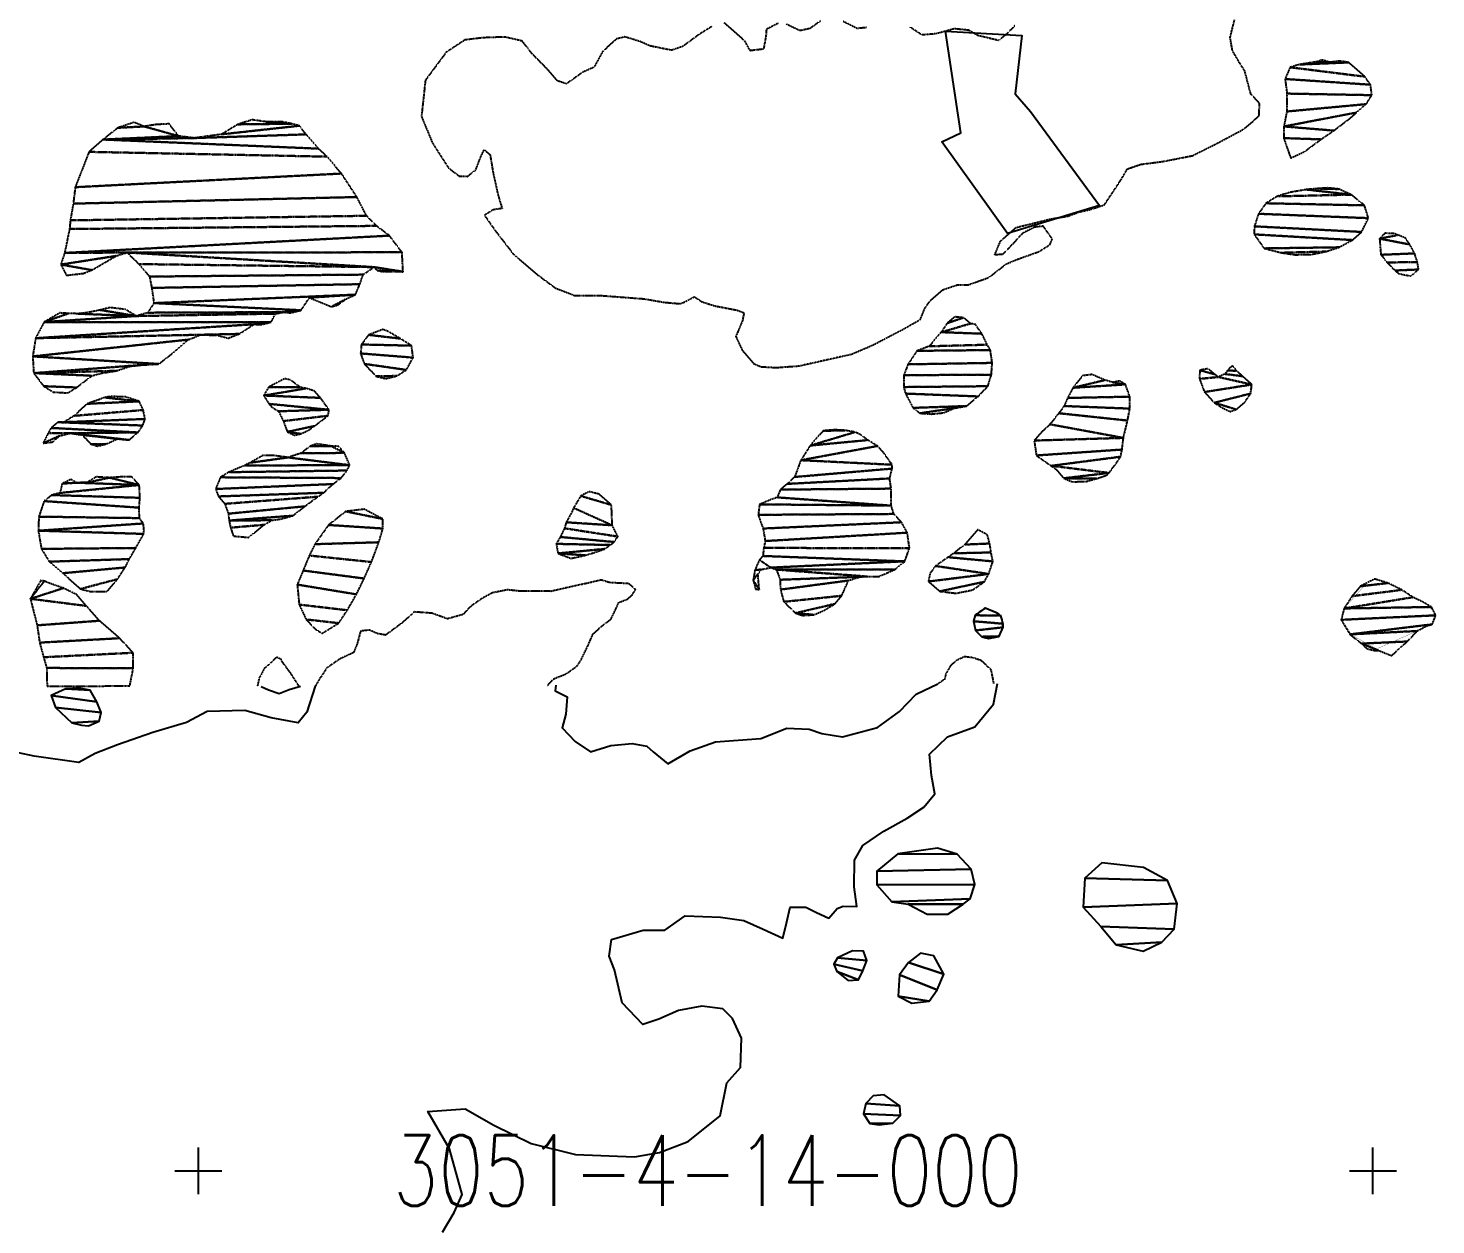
# Model space of a CAD drawing. Header units: metres. Extents: x 619047 to 657292, y 1301217 to 1319844.
# Drawn here: x 655056 to 656254, y 1313685 to 1314704 of the extents above; entities that cross this region are included whole.
import ezdxf
from ezdxf.enums import TextEntityAlignment as Align

# ---------------------------------------------------------------- set-up
doc = ezdxf.new("R2010")
doc.units = ezdxf.units.M
doc.linetypes.add('HIDDEN', pattern=[0.375, 0.25, -0.125])
for name, color, linetype in [('2', 1, 'Continuous'), ('3', 7, 'Continuous'), ('42', 7, 'Continuous'), ('44', 7, 'Continuous'), ('CVL_CUADCON_LIN', 8, 'Continuous')]:
    doc.layers.add(name, color=color, linetype=linetype)
doc.styles.add('ROMANS', font='ROMANS', dxfattribs={"height": 0.2})

# ---------------------------------------------------------------- blocks, each defined once
blk = doc.blocks.new('COORD')
at = {"layer": '42', "color": 2, "linetype": 'Continuous'}
for p, q in [((0, -2), (0, 2)), ((-2, 0), (2, 0))]:
    blk.add_line(p, q, dxfattribs=at)
blk = doc.blocks.new('COORD$')
at = {"layer": '42', "color": 2, "linetype": 'Continuous'}
blk.add_blockref('COORD', (0, 0), dxfattribs=at)

msp = doc.modelspace()

# ---------------------------------------------------------------- linework, layer by layer
at = {"layer": '2', "color": 1, "linetype": 'Continuous'}
for points in [[(655300.36173, 1314143.20033), (655293.12573, 1314120.99733), (655285.81073, 1314112.05633), (655262.91973, 1314116.23833), (655240.52573, 1314122.45633), (655208.51773, 1314121.75433), (655190.78973, 1314112.24033), (655162.12873, 1314103.93333), (655132.21273, 1314093.32933), (655112.94873, 1314085.84133), (655099.27473, 1314078.13233), (655061.13073, 1314083.74733), (655034.42073, 1314089.43033)], [(655254.37273, 1314143.02033), (655260.49173, 1314140.11633), (655269.65773, 1314136.86833), (655278.27373, 1314140.47833), (655287.91073, 1314143.15133)], [(655408.56073, 1313678.40833), (655418.62473, 1313694.98933), (655425.39173, 1313710.53633), (655414.48973, 1313749.35933), (655396.26373, 1313781.02133), (655428.00873, 1313783.24833), (655452.22673, 1313769.41433), (655484.07773, 1313753.85033), (655521.73573, 1313744.41933), (655572.05273, 1313742.43833), (655593.37173, 1313746.12633), (655617.70773, 1313755.42533), (655645.01573, 1313777.45033), (655650.69273, 1313805.44533), (655662.30273, 1313818.47933), (655663.16973, 1313843.64833), (655655.44773, 1313860.37733), (655647.26973, 1313868.46133), (655629.21673, 1313870.89333), (655609.42073, 1313867.21533), (655592.69773, 1313859.74233), (655579.00473, 1313855.08333), (655561.61873, 1313873.53233), (655555.10073, 1313901.70733), (655550.45673, 1313913.37133), (655552.40573, 1313927.61733), (655579.29073, 1313935.40633), (655597.83673, 1313935.51933), (655615.29573, 1313947.57133), (655645.28173, 1313946.48233), (655665.11473, 1313943.80633), (655681.41873, 1313936.28033), (655698.23173, 1313928.75833), (655701.45873, 1313941.48633), (655704.42773, 1313954.97633), (655717.89273, 1313955.05833), (655726.81173, 1313950.53733), (655737.51073, 1313945.77333), (655744.57573, 1313953.94933), (655749.64473, 1313956.01433), (655761.33573, 1313955.57633), (655758.94873, 1313972.33733), (655759.32273, 1313994.96233), (655766.36273, 1314007.46033), (655784.32773, 1314019.77033), (655804.07973, 1314030.82033), (655818.25073, 1314040.31133), (655827.58373, 1314051.55233), (655824.69773, 1314067.03933), (655823.06473, 1314085.33033), (655838.47473, 1314100.16633), (655861.79773, 1314108.69633), (655877.43673, 1314127.85533), (655880.88673, 1314145.48133)], [(655505.12673, 1314144.00533), (655504.65273, 1314139.31433), (655514.84673, 1314134.03833), (655513.66373, 1314119.54333), (655510.42973, 1314107.83033), (655521.67873, 1314096.20633), (655534.68773, 1314087.38933), (655551.93273, 1314092.83233), (655569.96173, 1314094.46733), (655582.42373, 1314092.25433), (655588.04273, 1314087.20533), (655600.55173, 1314077.11333), (655619.28773, 1314088.15833), (655641.09073, 1314095.91633), (655679.43873, 1314098.69133), (655701.74273, 1314107.46833), (655720.80373, 1314106.56833), (655731.49473, 1314103.07433), (655749.04373, 1314100.13133), (655778.97573, 1314108.19233), (655797.69473, 1314121.77833), (655811.83673, 1314136.35333), (655830.07373, 1314145.28233)]]:
    msp.add_lwpolyline(points, dxfattribs=at)
at = {"layer": '3', "color": 30, "linetype": 'HIDDEN'}
for points in [[(655638.28273, 1314705.23033), (655627.14573, 1314698.29733), (655613.23473, 1314688.04333), (655603.59973, 1314684.67833), (655585.27973, 1314688.37533), (655576.86973, 1314692.13533), (655563.88373, 1314696.12033), (655556.52673, 1314694.29433), (655544.90573, 1314683.54633), (655537.62173, 1314670.28333), (655528.24573, 1314666.15833), (655518.88573, 1314659.49033), (655514.07873, 1314656.15633), (655506.43973, 1314658.65033), (655497.99073, 1314668.50933), (655485.20173, 1314681.39133), (655476.48973, 1314692.52033), (655461.72873, 1314695.98533), (655443.18273, 1314695.36033), (655427.69273, 1314693.48433), (655411.75073, 1314682.96333), (655394.11573, 1314659.21433), (655390.75473, 1314628.43833), (655400.04773, 1314605.87533), (655413.65273, 1314584.61133), (655422.84673, 1314577.55233), (655429.96273, 1314577.34233), (655437.04273, 1314582.97933), (655440.79073, 1314592.91533), (655444.04773, 1314600.05233), (655449.15773, 1314595.76333), (655451.79973, 1314580.02233), (655455.72773, 1314562.00033), (655459.36173, 1314550.07733), (655451.49273, 1314548.75733), (655444.40673, 1314544.13733), (655453.63973, 1314530.97833), (655469.27073, 1314510.74333), (655490.47773, 1314492.83033), (655504.77573, 1314482.24533), (655520.82573, 1314475.99233), (655543.44273, 1314475.88033), (655580.30773, 1314473.06233), (655597.35273, 1314470.11933), (655610.57473, 1314468.93133), (655614.37873, 1314470.22633), (655622.98873, 1314474.85533), (655629.36873, 1314470.57533), (655640.31873, 1314467.08533), (655659.40073, 1314463.39333), (655665.26073, 1314461.14233), (655663.78173, 1314454.01633), (655658.27373, 1314441.01933), (655663.68573, 1314429.36133), (655673.67073, 1314417.73233), (655679.78573, 1314415.22933), (655692.74973, 1314414.54833), (655711.79973, 1314415.93833), (655757.22173, 1314426.13733), (655775.21473, 1314433.87533), (655801.80773, 1314447.76733), (655815.22673, 1314455.47733), (655819.23073, 1314465.16133), (655823.76373, 1314471.54333), (655834.37773, 1314480.76033), (655846.54873, 1314484.90433), (655855.95073, 1314484.96333), (655873.44473, 1314491.17333), (655888.36373, 1314502.70433), (655897.48773, 1314506.57433), (655916.24873, 1314513.30133), (655925.61373, 1314519.20533), (655927.61573, 1314524.04733), (655919.92273, 1314534.92833), (655912.81173, 1314534.12133), (655902.42673, 1314528.97233), (655895.61273, 1314521.55833), (655891.06973, 1314516.70133), (655885.26273, 1314510.81833), (655878.65773, 1314510.52233), (655883.41173, 1314521.99033), (655896.55073, 1314533.76533), (655908.22173, 1314536.63433), (655926.23573, 1314541.06833), (655940.95973, 1314543.44833), (655950.33873, 1314547.06633), (655958.20573, 1314548.64033), (655971.90073, 1314553.04733), (655985.49173, 1314573.46633), (655991.52473, 1314583.67133), (656002.68173, 1314587.55433), (656021.21673, 1314589.95833), (656046.85073, 1314594.94833), (656067.87473, 1314605.50233), (656079.52473, 1314611.67533), (656089.65473, 1314617.07633), (656098.50273, 1314624.24933), (656103.55373, 1314629.11033), (656103.99573, 1314639.53333), (656096.57573, 1314647.36633), (656091.36673, 1314667.15833), (656085.71873, 1314676.01933), (656080.83573, 1314684.63033), (656078.98473, 1314695.80233), (656082.70173, 1314710.56733)], [(655694.17273, 1314707.61533), (655684.29573, 1314702.46933), (655683.82673, 1314696.36633), (655681.86173, 1314685.67833), (655670.43573, 1314684.33633), (655666.06373, 1314692.44233), (655648.42873, 1314708.08933)], [(655730.24473, 1314709.62133), (655721.39173, 1314703.21133), (655712.76373, 1314701.37733), (655701.29273, 1314706.89733)], [(655769.41573, 1314704.02133), (655761.54273, 1314703.20933), (655749.56073, 1314709.23433)], [(655895.70273, 1314705.57833), (655888.38073, 1314698.16133), (655881.80673, 1314693.03633), (655864.24473, 1314697.24733), (655856.33873, 1314701.77233), (655844.13273, 1314702.96633), (655829.16673, 1314698.80533), (655816.72173, 1314697.71033), (655806.76973, 1314704.25633)], [(655498.05773, 1314143.97633), (655503.35273, 1314149.52833), (655513.74573, 1314153.66033), (655523.10473, 1314160.32733), (655526.37773, 1314165.17733), (655532.89773, 1314178.68933), (655536.65273, 1314187.60933), (655543.72673, 1314194.00733), (655552.07173, 1314200.41433), (655556.33473, 1314209.33733), (655558.58873, 1314214.43433), (655565.93973, 1314217.27633), (655570.23573, 1314221.11633), (655573.00073, 1314225.70933), (655567.12573, 1314230.50133), (655550.85673, 1314231.41533), (655543.72673, 1314233.65833), (655532.81573, 1314231.04733), (655518.09773, 1314227.90533), (655501.09673, 1314223.98533), (655489.65973, 1314224.16833), (655474.92173, 1314224.07533), (655463.98673, 1314225.27733), (655451.04373, 1314222.65433), (655442.43373, 1314218.02533), (655432.81973, 1314211.35633), (655426.00473, 1314204.19633), (655412.81373, 1314200.55533), (655399.82273, 1314205.30233), (655384.56873, 1314206.47733), (655374.46273, 1314197.26333), (655360.29973, 1314186.75333), (655353.17673, 1314187.97933), (655346.54973, 1314190.98833), (655338.93173, 1314190.17733), (655335.95373, 1314178.97533), (655332.95073, 1314171.83933), (655321.29573, 1314166.42933), (655310.16373, 1314158.73333), (655304.87973, 1314150.56733), (655304.62573, 1314150.56533), (655300.36073, 1314143.19933)], [(655286.63873, 1314143.14633), (655279.69973, 1314153.96733), (655276.88073, 1314157.76233), (655272.77873, 1314163.32733), (655271.23673, 1314166.11433), (655267.66773, 1314167.87033), (655256.80273, 1314158.14433), (655254.79573, 1314154.06433), (655252.53473, 1314149.98333), (655251.05773, 1314143.00633)], [(655877.96073, 1314145.46933), (655875.58773, 1314157.20733), (655867.15173, 1314165.03333), (655859.51273, 1314167.52733), (655852.90073, 1314168.24833), (655845.55273, 1314164.89733), (655840.75373, 1314160.29233), (655836.98473, 1314153.66033), (655835.99773, 1314149.07933), (655830.44173, 1314145.28233)]]:
    msp.add_lwpolyline(points, dxfattribs=at)
at = {"layer": 'CVL_CUADCON_LIN', "color": 2, "ltscale": 0.5, "flags": 128}
msp.add_lwpolyline([(655836.64973, 1314700.88583), (655901.63585, 1314697.2622), (655896.01819, 1314647.57878), (655909.10253, 1314632.57833), (655967.74043, 1314552.51227), (655889.40182, 1314528.6011), (655833.45764, 1314606.61552), (655849.74438, 1314614.27987)], close=True, dxfattribs=at)
for points in [[(655833.45764, 1314606.61552), (655849.74438, 1314614.27987)], [(655889.40182, 1314528.6011), (655833.45764, 1314606.61552)]]:
    msp.add_lwpolyline(points, dxfattribs=at)
at = {"layer": 'CVL_CUADCON_LIN', "color": 6, "ltscale": 0.5, "const_width": 0.2, "flags": 128}
msp.add_lwpolyline([(656250.92773, 1314195.91433), (656253.88695, 1314203.45442), (656248.11419, 1314211.92423), (656234.51769, 1314218.94032), (656212.62476, 1314231.41987), (656195.52476, 1314231.40559), (656175.93218, 1314209.48549), (656174.32558, 1314199.55901), (656182.43369, 1314186.82054), (656203.46971, 1314174.95848)], close=True, dxfattribs=at)
at = {"layer": 'CVL_CUADCON_LIN', "color": 4, "ltscale": 0.5, "flags": 128}
msp.add_lwpolyline([(655883.93273, 1314203.26433), (655880.61473, 1314205.53133), (655870.42273, 1314209.78833), (655861.82173, 1314203.63333), (655860.58373, 1314198.54233), (655862.15873, 1314190.67333), (655867.52973, 1314185.36933), (655873.38373, 1314183.88133), (655882.52073, 1314185.71833), (655885.77473, 1314193.36333), (655884.84423, 1314199.83883)], close=True, dxfattribs=at)

# ---------------------------------------------------------------- block references
at = {"layer": '42', "color": 1, "linetype": 'Continuous', "xscale": 9.995999962789938, "yscale": 9.995999962789938}
for p in [(655200.91173, 1313730.54333), (656200.51273, 1313730.54333)]:
    msp.add_blockref('COORD$', p, dxfattribs=at)

# ---------------------------------------------------------------- texts
at = {"layer": '44', "color": 7, "linetype": 'Continuous', "style": 'ROMANS', "width": 0.75}
msp.add_text('3051-4-14-000', height=59.976, dxfattribs=at).set_placement((655634.51773, 1313730.85233), align=Align.MIDDLE)

# ---------------------------------------------------------------- meshes
at = {"layer": '2', "color": 1, "linetype": 'Continuous'}
mesh = msp.add_polyface(dxfattribs=at)
corners = [(655108.81573, 1314139.95633), (655087.97573, 1314141.10133), (655114.46573, 1314129.82333), (655075.56073, 1314135.43333), (655118.07573, 1314120.94933), (655079.43273, 1314125.03533), (655116.59573, 1314113.31533), (655093.23073, 1314111.90133), (655099.40673, 1314141.42433), (655107.47273, 1314109.44633), (655101.37073, 1314110.17233)]
mesh.append_faces([[corners[k] for k in face] for face in [(1, 0, 8), (6, 7, 10, 9)]], dxfattribs={"vtx0": -1, "color": 1})
mesh.append_faces([[corners[k] for k in face] for face in [(0, 1, 3, 2), (2, 3, 5, 4), (4, 5, 7, 6)]], dxfattribs={"vtx0": -1, "vtx2": -1, "color": 1})
mesh = msp.add_polyface(dxfattribs=at)
corners = [(655846.69173, 1314000.06933), (655796.12973, 1314000.52433), (655858.45273, 1313987.43133), (655778.17873, 1313985.67233), (655861.57873, 1313974.48733), (655778.24773, 1313973.98033), (655857.83973, 1313962.26333), (655791.03673, 1313959.56933), (655851.77073, 1313957.65133), (655805.02173, 1313957.62133), (655821.07973, 1313949.07633), (655838.60873, 1313949.18333), (655829.89173, 1314005.30433)]
mesh.append_faces([[corners[k] for k in face] for face in [(1, 0, 12), (8, 9, 10, 11)]], dxfattribs={"vtx0": -1, "color": 1})
mesh.append_faces([[corners[k] for k in face] for face in [(0, 1, 3, 2), (2, 3, 5, 4), (4, 5, 7, 6), (6, 7, 9, 8)]], dxfattribs={"vtx0": -1, "vtx2": -1, "color": 1})
mesh = msp.add_polyface(dxfattribs=at)
corners = [(656025.68573, 1313977.77333), (655955.29773, 1313979.88633), (656033.93173, 1313958.25133), (655953.92073, 1313954.96833), (656031.26673, 1313936.37433), (655969.00673, 1313938.53833), (656020.91573, 1313925.38233), (655982.05773, 1313922.85833), (655969.70073, 1313992.93733), (656004.95473, 1313917.66033), (656005.29473, 1313988.83333)]
mesh.append_faces([[corners[k] for k in face] for face in [(1, 0, 10, 8), (6, 7, 9)]], dxfattribs={"vtx0": -1, "color": 1})
mesh.append_faces([[corners[k] for k in face] for face in [(0, 1, 3, 2), (2, 3, 5, 4), (4, 5, 7, 6)]], dxfattribs={"vtx0": -1, "vtx2": -1, "color": 1})
mesh = msp.add_polyface(dxfattribs=at)
corners = [(655769.73773, 1313909.62133), (655744.82473, 1313912.01133), (655766.23273, 1313900.95733), (655741.55473, 1313906.65433), (655762.72273, 1313893.05733), (655744.13273, 1313900.31533), (655753.83373, 1313892.49433), (655766.89573, 1313917.73833), (655757.49373, 1313917.93533)]
mesh.append_faces([[corners[k] for k in face] for face in [(1, 0, 7, 8), (4, 5, 6)]], dxfattribs={"vtx0": -1, "color": 1})
mesh.append_faces([[corners[k] for k in face] for face in [(0, 1, 3, 2), (2, 3, 5, 4)]], dxfattribs={"vtx0": -1, "vtx2": -1, "color": 1})
mesh = msp.add_polyface(dxfattribs=at)
corners = [(655835.35573, 1313898.07433), (655805.31673, 1313908.05933), (655829.59273, 1313884.56733), (655797.50273, 1313897.59033), (655822.78873, 1313875.12133), (655796.34173, 1313879.28133), (655815.43173, 1313915.99933), (655808.06373, 1313873.25233), (655826.87973, 1313913.52733)]
mesh.append_faces([[corners[k] for k in face] for face in [(1, 0, 8, 6), (4, 5, 7)]], dxfattribs={"vtx0": -1, "color": 1})
mesh.append_faces([[corners[k] for k in face] for face in [(0, 1, 3, 2), (2, 3, 5, 4)]], dxfattribs={"vtx0": -1, "vtx2": -1, "color": 1})
mesh = msp.add_polyface(dxfattribs=at)
corners = [(655797.74273, 1313785.87833), (655768.77373, 1313787.97233), (655798.55573, 1313777.75333), (655766.79773, 1313779.06733), (655791.99373, 1313771.10433), (655772.43573, 1313770.97433), (655784.47673, 1313795.19133), (655775.08373, 1313794.36733), (655780.31773, 1313769.75533)]
mesh.append_faces([[corners[k] for k in face] for face in [(1, 0, 6, 7), (4, 5, 8)]], dxfattribs={"vtx0": -1, "color": 1})
mesh.append_faces([[corners[k] for k in face] for face in [(0, 1, 3, 2), (2, 3, 5, 4)]], dxfattribs={"vtx0": -1, "vtx2": -1, "color": 1})
at = {"layer": '3', "color": 30, "linetype": 'HIDDEN'}
mesh = msp.add_polyface(dxfattribs=at)
corners = [(656163.99773, 1314674.47833), (656152.81373, 1314674.91633), (656179.75373, 1314674.32333), (656137.83573, 1314672.53433), (656193.55373, 1314662.21033), (656129.97273, 1314670.19733), (656198.42573, 1314655.37833), (656125.71673, 1314660.25833), (656199.49973, 1314646.48833), (656127.32073, 1314647.81433), (656194.72073, 1314638.83333), (656127.16473, 1314632.56233), (656186.38073, 1314631.66433), (656124.70573, 1314619.83833), (656167.16573, 1314616.29333), (656156.28673, 1314608.85433), (656124.51473, 1314609.92533), (656180.31573, 1314626.28833), (656142.12373, 1314598.34433), (656130.46873, 1314592.93333), (656156.86973, 1314676.46633), (656172.37673, 1314675.54733)]
mesh.append_faces([[corners[k] for k in face] for face in [(1, 0, 20), (15, 16, 19, 18), (0, 2, 21)]], dxfattribs={"vtx0": -1, "color": 30})
mesh.append_faces([[corners[k] for k in face] for face in [(12, 13, 14, 17)]], dxfattribs={"vtx0": -1, "vtx1": -1, "color": 30})
mesh.append_faces([[corners[k] for k in face] for face in [(2, 3, 5, 4), (4, 5, 7, 6), (6, 7, 9, 8), (8, 9, 11, 10), (10, 11, 13, 12), (14, 13, 16, 15)]], dxfattribs={"vtx0": -1, "vtx2": -1, "color": 30})
mesh.append_faces([[corners[k] for k in face] for face in [(0, 1, 3, 2)]], dxfattribs={"vtx0": -1, "vtx2": -1, "vtx3": -1, "color": 30})
mesh = msp.add_polyface(dxfattribs=at)
corners = [(655280.25373, 1314622.15133), (655234.51573, 1314621.60933), (655286.87173, 1314620.41433), (655220.59373, 1314613.13433), (655292.50973, 1314613.07833), (655197.48973, 1314609.93933), (655303.00673, 1314600.94433), (655119.73673, 1314608.68733), (655310.41973, 1314594.12833), (655107.86073, 1314598.19233), (655322.70973, 1314579.71833), (655096.10973, 1314568.12633), (655335.79773, 1314559.72133), (655094.42073, 1314554.13633), (655344.03273, 1314543.76033), (655091.97173, 1314539.88733), (655352.47373, 1314535.17133), (655091.25673, 1314532.51133), (655363.45373, 1314526.85333), (655087.06673, 1314512.15133), (655140.17573, 1314512.48533), (655131.04573, 1314509.63233), (655083.82673, 1314502.21833), (655110.28573, 1314497.55533), (655350.41173, 1314500.08333), (655375.08573, 1314496.17133), (655326.19173, 1314472.73433), (655314.03473, 1314466.30333), (655184.00973, 1314611.63333), (655154.73373, 1314619.83733), (655090.44773, 1314460.57633), (655069.65573, 1314453.32833), (655341.04973, 1314493.67033), (655159.36573, 1314492.01833), (655338.30673, 1314485.51933), (655161.20673, 1314482.37133), (655334.55273, 1314476.59933), (655163.06873, 1314469.42033), (655288.38773, 1314463.34633), (655273.65973, 1314461.72933), (655157.78473, 1314461.25433), (655266.55273, 1314460.41333), (655148.14573, 1314458.39733), (655262.78673, 1314453.27333), (655248.31373, 1314451.40233), (655062.37473, 1314439.55733), (655202.88373, 1314442.47533), (655192.49173, 1314438.34333), (655059.93373, 1314424.03833), (655167.21273, 1314417.59633), (655152.73373, 1314416.74233), (655060.78673, 1314409.81033), (655131.16573, 1314411.77733), (655110.35473, 1314407.58033), (655097.20473, 1314397.58433), (655069.24473, 1314398.67933), (655117.36473, 1314463.54133), (655235.66073, 1314443.18933), (655295.43473, 1314474.06633), (655352.71673, 1314497.30133), (655364.41173, 1314496.35833), (655150.40373, 1314502.63733), (655374.21773, 1314512.68733), (655258.64273, 1314623.79533), (655132.37873, 1314618.67933), (655098.58073, 1314460.37333), (655357.29673, 1314496.31333), (655319.61573, 1314467.86433), (655279.00073, 1314461.00033), (655254.92273, 1314451.19033), (655226.28173, 1314439.57233), (655216.86273, 1314442.05433), (655180.10873, 1314427.59033), (655142.82973, 1314415.66333), (655119.23373, 1314409.92333), (655089.86473, 1314392.96333), (655077.40873, 1314393.64733), (655083.07473, 1314461.03833), (655105.94473, 1314461.18233), (655125.73773, 1314465.62733), (655138.96273, 1314463.93133), (655120.91873, 1314503.72233), (655102.93373, 1314494.71333), (655088.71373, 1314493.09933), (655146.32573, 1314623.34233), (655164.88873, 1314621.42633), (655176.06573, 1314622.00433), (655246.68873, 1314625.49933), (655271.85673, 1314623.87833)]
mesh.append_faces([[corners[k] for k in face] for face in [(23, 22, 83, 82), (26, 27, 67), (29, 28, 86, 85), (31, 30, 77), (54, 55, 76, 75), (56, 42, 80, 79), (57, 46, 71, 70), (43, 44, 69), (38, 39, 68), (60, 59, 66), (63, 0, 88), (64, 29, 84)]], dxfattribs={"vtx0": -1, "color": 30})
mesh.append_faces([[corners[k] for k in face] for face in [(1, 0, 63, 87), (21, 22, 23, 81), (28, 7, 5), (47, 48, 49, 72), (50, 51, 52, 73), (52, 51, 53, 74)]], dxfattribs={"vtx0": -1, "vtx1": -1, "color": 30})
mesh.append_faces([[corners[k] for k in face] for face in [(4, 5, 7, 6), (18, 19, 20, 62), (30, 31, 42, 65), (41, 42, 31, 43), (44, 45, 46, 57)]], dxfattribs={"vtx0": -1, "vtx1": -1, "vtx2": -1, "color": 30})
mesh.append_faces([[corners[k] for k in face] for face in [(20, 24, 25, 62), (28, 29, 64, 7), (36, 37, 38, 58)]], dxfattribs={"vtx0": -1, "vtx1": -1, "vtx3": -1, "color": 30})
mesh.append_faces([[corners[k] for k in face] for face in [(0, 1, 3, 2), (2, 3, 5, 4), (6, 7, 9, 8), (8, 9, 11, 10), (10, 11, 13, 12), (12, 13, 15, 14), (14, 15, 17, 16), (16, 17, 19, 18), (20, 19, 22, 21), (24, 20, 61), (25, 24, 59, 60), (27, 26, 36, 58), (32, 33, 35, 34), (33, 32, 24, 61), (34, 35, 37, 36), (39, 40, 42, 41), (46, 45, 48, 47), (49, 48, 51, 50), (53, 51, 55, 54)]], dxfattribs={"vtx0": -1, "vtx2": -1, "color": 30})
mesh.append_faces([[corners[k] for k in face] for face in [(38, 37, 40, 39), (43, 31, 45, 44)]], dxfattribs={"vtx0": -1, "vtx2": -1, "vtx3": -1, "color": 30})
mesh.append_faces([[corners[k] for k in face] for face in [(42, 56, 78, 65)]], dxfattribs={"vtx0": -1, "vtx3": -1, "color": 30})
mesh = msp.add_polyface(dxfattribs=at)
corners = [(656171.55173, 1314566.50333), (656153.76073, 1314566.90033), (656182.00073, 1314561.74033), (656143.85473, 1314566.07533), (656118.98873, 1314560.32733), (656193.24073, 1314552.66033), (656109.36973, 1314554.42033), (656196.61373, 1314541.75233), (656103.07373, 1314545.48533), (656190.84473, 1314530.02433), (656099.58473, 1314534.78833), (656183.01073, 1314523.11233), (656099.37473, 1314527.92433), (656171.61573, 1314516.94033), (656107.83773, 1314516.03133), (656160.45773, 1314513.31233), (656122.59973, 1314512.31133), (656148.27473, 1314510.94833), (656134.30073, 1314510.60633), (656129.89373, 1314563.69933), (656161.88873, 1314567.45933)]
mesh.append_faces([[corners[k] for k in face] for face in [(1, 0, 20), (15, 16, 18, 17)]], dxfattribs={"vtx0": -1, "color": 30})
mesh.append_faces([[corners[k] for k in face] for face in [(0, 1, 3, 2), (2, 4, 6, 5), (5, 6, 8, 7), (7, 8, 10, 9), (9, 10, 12, 11), (11, 12, 14, 13), (13, 14, 16, 15)]], dxfattribs={"vtx0": -1, "vtx2": -1, "color": 30})
mesh.append_faces([[corners[k] for k in face] for face in [(2, 3, 19, 4)]], dxfattribs={"vtx0": -1, "vtx3": -1, "color": 30})
mesh = msp.add_polyface(dxfattribs=at)
corners = [(656221.86373, 1314527.42333), (656206.12873, 1314524.27433), (656231.82573, 1314519.35333), (656235.94073, 1314511.75333), (656207.23273, 1314510.55633), (656238.27473, 1314504.39733), (656212.61173, 1314503.98233), (656239.33173, 1314498.05033), (656219.26273, 1314497.16133), (656222.83773, 1314494.38733), (656210.67273, 1314528.87833), (656218.04373, 1314528.67033), (656227.97873, 1314524.92033), (656233.01573, 1314492.41833)]
mesh.append_faces([[corners[k] for k in face] for face in [(1, 0, 11, 10), (7, 8, 9, 13)]], dxfattribs={"vtx0": -1, "color": 30})
mesh.append_faces([[corners[k] for k in face] for face in [(0, 1, 2, 12)]], dxfattribs={"vtx0": -1, "vtx1": -1, "color": 30})
mesh.append_faces([[corners[k] for k in face] for face in [(2, 1, 4, 3), (3, 4, 6, 5), (5, 6, 8, 7)]], dxfattribs={"vtx0": -1, "vtx2": -1, "color": 30})
mesh = msp.add_polyface(dxfattribs=at)
corners = [(655852.06473, 1314456.98033), (655838.11773, 1314452.31733), (655857.94173, 1314451.93333), (655833.08473, 1314444.66033), (655867.65273, 1314443.35233), (655872.28773, 1314433.97733), (655822.74273, 1314432.64933), (655874.85773, 1314429.41833), (655812.34873, 1314428.77133), (655876.45273, 1314418.49933), (655804.79873, 1314417.28633), (655875.75573, 1314408.32833), (655801.29973, 1314408.11433), (655872.76773, 1314398.65133), (655801.11073, 1314397.94633), (655864.43773, 1314389.95633), (655802.67173, 1314392.36433), (655854.57973, 1314381.76133), (655809.10273, 1314380.20433), (655844.17273, 1314379.91633), (655814.97673, 1314375.66633), (655835.30373, 1314376.04833), (655824.63773, 1314374.96433), (655844.69073, 1314457.69633), (655862.01073, 1314451.45033)]
mesh.append_faces([[corners[k] for k in face] for face in [(1, 0, 23), (19, 20, 22, 21)]], dxfattribs={"vtx0": -1, "color": 30})
mesh.append_faces([[corners[k] for k in face] for face in [(2, 3, 4, 24)]], dxfattribs={"vtx0": -1, "vtx1": -1, "color": 30})
mesh.append_faces([[corners[k] for k in face] for face in [(0, 1, 3, 2), (4, 3, 6, 5), (5, 6, 8, 7), (7, 8, 10, 9), (9, 10, 12, 11), (11, 12, 14, 13), (13, 14, 16, 15), (15, 16, 18, 17), (17, 18, 20, 19)]], dxfattribs={"vtx0": -1, "vtx2": -1, "color": 30})
mesh = msp.add_polyface(dxfattribs=at)
corners = [(655372.65573, 1314439.22233), (655345.69973, 1314442.35633), (655382.35173, 1314433.18333), (655339.65273, 1314434.18533), (655383.68673, 1314423.02433), (655338.93973, 1314426.55533), (655377.90973, 1314412.56733), (655342.04573, 1314417.67933), (655369.81073, 1314407.43333), (655352.27873, 1314407.06833), (655357.86773, 1314447.00833), (655361.94273, 1314445.50933), (655360.42373, 1314405.08633)]
mesh.append_faces([[corners[k] for k in face] for face in [(1, 0, 11, 10), (8, 9, 12)]], dxfattribs={"vtx0": -1, "color": 30})
mesh.append_faces([[corners[k] for k in face] for face in [(0, 1, 3, 2), (2, 3, 5, 4), (4, 5, 7, 6), (6, 7, 9, 8)]], dxfattribs={"vtx0": -1, "vtx2": -1, "color": 30})
mesh = msp.add_polyface(dxfattribs=at)
corners = [(655972.34973, 1314403.85233), (655945.20073, 1314397.32733), (655989.90773, 1314400.15033), (655993.53173, 1314389.75233), (655940.68173, 1314388.65733), (655993.59673, 1314379.58533), (655937.67673, 1314381.77533), (655991.62973, 1314369.40633), (655933.14173, 1314375.64733), (655988.16673, 1314354.64333), (655925.57873, 1314366.19533), (655912.19973, 1314352.38633), (655986.95973, 1314344.72233), (655914.05973, 1314339.68933), (655985.72773, 1314338.61533), (655926.56773, 1314330.87233), (655975.90573, 1314324.82833), (655937.30873, 1314320.26433), (655965.26473, 1314319.93133), (655979.22373, 1314401.86233), (655982.70773, 1314334.02133), (655973.63173, 1314322.78033), (655956.38473, 1314317.58833), (655944.69773, 1314317.26033), (655931.16273, 1314327.59633), (655916.99173, 1314358.00733), (655953.26673, 1314407.54533), (655961.39173, 1314408.61233), (655984.80573, 1314403.16833)]
mesh.append_faces([[corners[k] for k in face] for face in [(1, 0, 27, 26), (18, 17, 23, 22), (19, 2, 28)]], dxfattribs={"vtx0": -1, "color": 30})
mesh.append_faces([[corners[k] for k in face] for face in [(14, 15, 16, 20), (16, 17, 18, 21)]], dxfattribs={"vtx0": -1, "vtx1": -1, "color": 30})
mesh.append_faces([[corners[k] for k in face] for face in [(0, 1, 2, 19)]], dxfattribs={"vtx0": -1, "vtx1": -1, "vtx2": -1, "color": 30})
mesh.append_faces([[corners[k] for k in face] for face in [(2, 1, 4, 3), (3, 4, 6, 5), (5, 6, 8, 7), (7, 8, 10, 9), (9, 11, 13, 12), (12, 13, 15, 14)]], dxfattribs={"vtx0": -1, "vtx2": -1, "color": 30})
mesh.append_faces([[corners[k] for k in face] for face in [(9, 10, 25, 11), (16, 15, 24, 17)]], dxfattribs={"vtx0": -1, "vtx3": -1, "color": 30})
mesh = msp.add_polyface(dxfattribs=at)
corners = [(656084.61973, 1314411.67533), (656076.73873, 1314412.13433), (656089.47673, 1314407.13133), (656074.47173, 1314409.07033), (656097.39973, 1314400.06433), (656068.89773, 1314406.49333), (656057.03573, 1314393.71033), (656096.43273, 1314392.43333), (656065.48073, 1314384.61333), (656084.06773, 1314378.88433), (656065.83373, 1314408.76133), (656053.10573, 1314412.23933), (656052.89873, 1314404.86733), (656080.77873, 1314416.22633), (656091.39773, 1314385.03033), (656078.99673, 1314377.07333), (656072.11473, 1314380.33433), (656059.95773, 1314413.55333)]
mesh.append_faces([[corners[k] for k in face] for face in [(1, 0, 13), (9, 8, 16, 15), (11, 10, 17)]], dxfattribs={"vtx0": -1, "color": 30})
mesh.append_faces([[corners[k] for k in face] for face in [(7, 8, 9, 14)]], dxfattribs={"vtx0": -1, "vtx1": -1, "color": 30})
mesh.append_faces([[corners[k] for k in face] for face in [(4, 5, 12, 6)]], dxfattribs={"vtx0": -1, "vtx1": -1, "vtx3": -1, "color": 30})
mesh.append_faces([[corners[k] for k in face] for face in [(0, 1, 3, 2), (2, 3, 5, 4), (4, 6, 8, 7), (10, 11, 12, 5)]], dxfattribs={"vtx0": -1, "vtx2": -1, "color": 30})
mesh = msp.add_polyface(dxfattribs=at)
corners = [(655287.53873, 1314397.76533), (655260.60073, 1314397.85033), (655292.62673, 1314396.78033), (655256.58073, 1314390.70833), (655304.87673, 1314388.72433), (655312.05673, 1314378.60233), (655260.94673, 1314383.61833), (655269.11873, 1314377.31633), (655311.32673, 1314373.51433), (655273.23873, 1314368.95433), (655299.69373, 1314364.79933), (655276.60073, 1314359.82533), (655288.04673, 1314358.11833), (655263.50573, 1314380.83933), (655282.71873, 1314356.81333), (655294.38173, 1314360.95333), (655299.75673, 1314394.53833), (655279.11173, 1314404.06633), (655274.27773, 1314405.05333)]
mesh.append_faces([[corners[k] for k in face] for face in [(1, 0, 17, 18), (12, 11, 14)]], dxfattribs={"vtx0": -1, "color": 30})
mesh.append_faces([[corners[k] for k in face] for face in [(2, 3, 4, 16), (10, 11, 12, 15)]], dxfattribs={"vtx0": -1, "vtx1": -1, "color": 30})
mesh.append_faces([[corners[k] for k in face] for face in [(0, 1, 3, 2), (4, 3, 6, 5), (5, 7, 9, 8), (8, 9, 11, 10)]], dxfattribs={"vtx0": -1, "vtx2": -1, "color": 30})
mesh.append_faces([[corners[k] for k in face] for face in [(5, 6, 13, 7)]], dxfattribs={"vtx0": -1, "vtx3": -1, "color": 30})
mesh = msp.add_polyface(dxfattribs=at)
corners = [(655150.64573, 1314385.72033), (655120.89173, 1314389.09233), (655106.18773, 1314383.66233), (655153.99573, 1314378.37133), (655095.07273, 1314373.42533), (655155.56973, 1314370.75533), (655086.46673, 1314368.03333), (655153.57273, 1314365.15133), (655081.63873, 1314368.00333), (655149.54473, 1314359.28033), (655075.57073, 1314363.13533), (655091.86373, 1314358.66333), (655073.05973, 1314358.54433), (655082.47573, 1314356.31633), (655068.79373, 1314350.13033), (655122.41673, 1314349.45133), (655109.45773, 1314349.36933), (655141.96173, 1314352.87833), (655102.03773, 1314357.20233), (655132.04573, 1314353.83233), (655117.34373, 1314387.54433), (655127.49373, 1314389.89633), (655139.44073, 1314389.46233), (655115.05873, 1314347.62533), (655077.17273, 1314351.19933)]
mesh.append_faces([[corners[k] for k in face] for face in [(1, 0, 22, 21), (13, 14, 24), (15, 16, 23)]], dxfattribs={"vtx0": -1, "color": 30})
mesh.append_faces([[corners[k] for k in face] for face in [(0, 2, 4, 3), (3, 4, 6, 5), (5, 6, 8, 7), (7, 8, 10, 9), (11, 12, 14, 13), (16, 15, 19, 18), (17, 11, 18, 19), (11, 17, 9)]], dxfattribs={"vtx0": -1, "vtx2": -1, "color": 30})
mesh.append_faces([[corners[k] for k in face] for face in [(9, 10, 12, 11)]], dxfattribs={"vtx0": -1, "vtx2": -1, "vtx3": -1, "color": 30})
mesh.append_faces([[corners[k] for k in face] for face in [(0, 1, 20, 2)]], dxfattribs={"vtx0": -1, "vtx3": -1, "color": 30})
mesh = msp.add_polyface(dxfattribs=at)
corners = [(655751.28673, 1314361.03233), (655732.48473, 1314360.65933), (655759.68173, 1314359.56033), (655721.63773, 1314348.13733), (655770.65273, 1314352.76633), (655778.81673, 1314347.73433), (655713.58573, 1314335.63233), (655791.37073, 1314331.80033), (655791.39173, 1314328.49633), (655708.34073, 1314321.36533), (655789.15873, 1314320.09533), (655702.02573, 1314315.48033), (655790.48473, 1314311.46133), (655696.21273, 1314310.61433), (655790.57773, 1314296.97433), (655693.45973, 1314303.98833), (655678.50473, 1314298.04833), (655792.65673, 1314289.87033), (655677.29073, 1314289.14533), (655799.30873, 1314282.79533), (655681.43173, 1314277.47933), (655804.19373, 1314273.93033), (655683.27873, 1314266.81533), (655806.05773, 1314260.72533), (655682.04573, 1314260.96233), (655802.06373, 1314249.51633), (655681.32773, 1314254.09433), (655687.99773, 1314244.22433), (655678.29973, 1314250.77133), (655680.13073, 1314242.64933), (655674.54373, 1314242.10633), (655677.10573, 1314238.81833), (655673.07473, 1314233.45533), (655678.20673, 1314225.60833), (655793.72173, 1314242.60133), (655692.83773, 1314242.47533), (655770.12773, 1314236.60733), (655763.77673, 1314236.31333), (655695.94273, 1314233.85333), (655754.13973, 1314233.20233), (655696.25073, 1314225.46733), (655748.37873, 1314220.20333), (655699.11273, 1314215.06433), (655742.57773, 1314213.30433), (655709.08473, 1314205.46833), (655724.59473, 1314204.04133), (655780.03773, 1314236.66933), (655732.70573, 1314207.39633), (655714.94173, 1314203.47233), (655677.38773, 1314234.49933), (655675.15573, 1314225.84333), (655687.12173, 1314301.66133), (655742.38973, 1314361.48433), (655763.75873, 1314357.80633), (655783.93473, 1314342.17433)]
mesh.append_faces([[corners[k] for k in face] for face in [(1, 0, 52), (33, 32, 50), (45, 44, 48)]], dxfattribs={"vtx0": -1, "color": 30})
mesh.append_faces([[corners[k] for k in face] for face in [(2, 3, 4, 53), (5, 6, 7, 54), (31, 32, 33, 49), (34, 35, 36, 46), (43, 44, 45, 47)]], dxfattribs={"vtx0": -1, "vtx1": -1, "color": 30})
mesh.append_faces([[corners[k] for k in face] for face in [(0, 1, 3, 2), (4, 3, 6, 5), (7, 6, 9, 8), (8, 9, 11, 10), (10, 11, 13, 12), (12, 13, 15, 14), (14, 16, 18, 17), (17, 18, 20, 19), (19, 20, 22, 21), (21, 22, 24, 23), (23, 24, 26, 25), (27, 28, 30, 29), (29, 30, 32, 31), (35, 34, 25, 27), (36, 35, 38, 37), (37, 38, 40, 39), (39, 40, 42, 41), (41, 42, 44, 43)]], dxfattribs={"vtx0": -1, "vtx2": -1, "color": 30})
mesh.append_faces([[corners[k] for k in face] for face in [(25, 26, 28, 27)]], dxfattribs={"vtx0": -1, "vtx2": -1, "vtx3": -1, "color": 30})
mesh.append_faces([[corners[k] for k in face] for face in [(14, 15, 51, 16)]], dxfattribs={"vtx0": -1, "vtx3": -1, "color": 30})
mesh = msp.add_polyface(dxfattribs=at)
corners = [(655325.25273, 1314341.83133), (655314.03473, 1314347.60633), (655288.15273, 1314341.59733), (655329.63973, 1314331.43733), (655277.24873, 1314337.97033), (655240.19173, 1314331.12933), (655327.38173, 1314326.84833), (655226.75973, 1314325.45333), (655322.34073, 1314320.46233), (655219.67273, 1314321.08733), (655315.51173, 1314315.33633), (655215.66973, 1314311.14933), (655307.42773, 1314307.91433), (655217.99773, 1314304.81033), (655302.62073, 1314304.58033), (655223.37473, 1314298.48933), (655291.49273, 1314296.37633), (655226.47773, 1314290.12133), (655281.37873, 1314288.43333), (655227.02373, 1314284.27933), (655263.36173, 1314284.50733), (655256.77873, 1314280.65333), (655228.33373, 1314278.18733), (655295.99273, 1314347.49333), (655244.75073, 1314333.44533), (655301.31573, 1314349.55933), (655319.87873, 1314347.64333), (655270.72373, 1314285.57033), (655243.63373, 1314269.89533), (655230.66573, 1314271.08533), (655255.63873, 1314339.61433), (655264.78573, 1314339.67133)]
mesh.append_faces([[corners[k] for k in face] for face in [(1, 0, 26), (21, 22, 29, 28), (23, 1, 25), (24, 4, 31, 30)]], dxfattribs={"vtx0": -1, "color": 30})
mesh.append_faces([[corners[k] for k in face] for face in [(18, 19, 20, 27)]], dxfattribs={"vtx0": -1, "vtx1": -1, "color": 30})
mesh.append_faces([[corners[k] for k in face] for face in [(0, 1, 23, 2), (3, 4, 24, 5)]], dxfattribs={"vtx0": -1, "vtx1": -1, "vtx3": -1, "color": 30})
mesh.append_faces([[corners[k] for k in face] for face in [(0, 2, 4, 3), (3, 5, 7, 6), (6, 7, 9, 8), (8, 9, 11, 10), (10, 11, 13, 12), (12, 13, 15, 14), (14, 15, 17, 16), (16, 17, 19, 18), (20, 19, 22, 21)]], dxfattribs={"vtx0": -1, "vtx2": -1, "color": 30})
mesh = msp.add_polyface(dxfattribs=at)
corners = [(655150.59373, 1314314.55233), (655125.39673, 1314320.74833), (655097.21673, 1314316.50433), (655083.04173, 1314307.77333), (655151.17273, 1314303.62733), (655076.19273, 1314305.95133), (655150.46373, 1314295.23533), (655069.61773, 1314300.82633), (655150.77473, 1314286.34133), (655065.12873, 1314287.58133), (655154.10773, 1314281.78733), (655064.69773, 1314275.63233), (655154.41873, 1314272.89333), (655147.63473, 1314260.90433), (655067.33773, 1314260.14533), (655142.10473, 1314251.46533), (655074.01473, 1314249.25733), (655138.59273, 1314244.32633), (655085.51373, 1314239.41733), (655132.04973, 1314234.37233), (655100.59173, 1314226.04133), (655106.10973, 1314316.56033), (655085.02373, 1314315.66533), (655132.50773, 1314321.30133), (655143.94173, 1314321.62733), (655154.65373, 1314275.94433), (655123.22273, 1314223.89633), (655108.99273, 1314223.80633), (655092.37073, 1314319.27033), (655113.95673, 1314321.43933)]
mesh.append_faces([[corners[k] for k in face] for face in [(1, 0, 24, 23), (19, 20, 27, 26), (21, 1, 29), (22, 2, 28)]], dxfattribs={"vtx0": -1, "color": 30})
mesh.append_faces([[corners[k] for k in face] for face in [(10, 11, 12, 25)]], dxfattribs={"vtx0": -1, "vtx1": -1, "color": 30})
mesh.append_faces([[corners[k] for k in face] for face in [(0, 1, 21, 2), (0, 2, 22, 3)]], dxfattribs={"vtx0": -1, "vtx1": -1, "vtx3": -1, "color": 30})
mesh.append_faces([[corners[k] for k in face] for face in [(0, 3, 5, 4), (4, 5, 7, 6), (6, 7, 9, 8), (8, 9, 11, 10), (12, 11, 14, 13), (13, 14, 16, 15), (15, 16, 18, 17), (17, 18, 20, 19)]], dxfattribs={"vtx0": -1, "vtx2": -1, "color": 30})
mesh = msp.add_polyface(dxfattribs=at)
corners = [(655552.46473, 1314297.50933), (655526.24173, 1314305.22433), (655553.08373, 1314280.23033), (655520.20773, 1314295.01933), (655513.93373, 1314282.77933), (655557.97473, 1314270.60233), (655512.44173, 1314277.68733), (655554.69973, 1314266.00633), (655508.93173, 1314270.29433), (655551.41273, 1314263.44433), (655505.41173, 1314264.42633), (655546.60673, 1314260.11033), (655506.98773, 1314256.30233), (655530.12373, 1314254.66833), (655538.49273, 1314257.26333), (655517.94273, 1314252.05033), (655518.45573, 1314290.94133), (655533.33373, 1314308.82733), (655541.73173, 1314306.84633)]
mesh.append_faces([[corners[k] for k in face] for face in [(1, 0, 18, 17), (13, 12, 15)]], dxfattribs={"vtx0": -1, "color": 30})
mesh.append_faces([[corners[k] for k in face] for face in [(11, 12, 13, 14)]], dxfattribs={"vtx0": -1, "vtx1": -1, "color": 30})
mesh.append_faces([[corners[k] for k in face] for face in [(0, 1, 3, 2), (2, 4, 6, 5), (5, 6, 8, 7), (7, 8, 10, 9), (9, 10, 12, 11)]], dxfattribs={"vtx0": -1, "vtx2": -1, "color": 30})
mesh.append_faces([[corners[k] for k in face] for face in [(2, 3, 16, 4)]], dxfattribs={"vtx0": -1, "vtx3": -1, "color": 30})
mesh = msp.add_polyface(dxfattribs=at)
corners = [(655357.88673, 1314285.61033), (655326.33473, 1314292.02033), (655357.93873, 1314277.47733), (655311.66973, 1314280.49033), (655354.45573, 1314265.76333), (655300.08473, 1314264.15133), (655348.21073, 1314248.94933), (655295.31873, 1314254.46233), (655341.94773, 1314234.93033), (655290.06373, 1314241.72133), (655335.42773, 1314221.41833), (655285.05873, 1314229.74333), (655327.63673, 1314207.89833), (655286.69273, 1314212.72433), (655320.33773, 1314196.92333), (655292.61873, 1314200.05333), (655300.03873, 1314192.22033), (655342.07773, 1314293.89833), (655306.16273, 1314188.19233)]
mesh.append_faces([[corners[k] for k in face] for face in [(1, 0, 17), (14, 15, 16, 18)]], dxfattribs={"vtx0": -1, "color": 30})
mesh.append_faces([[corners[k] for k in face] for face in [(0, 1, 3, 2), (2, 3, 5, 4), (4, 5, 7, 6), (6, 7, 9, 8), (8, 9, 11, 10), (10, 11, 13, 12), (12, 13, 15, 14)]], dxfattribs={"vtx0": -1, "vtx2": -1, "color": 30})
mesh = msp.add_polyface(dxfattribs=at)
corners = [(655874.38973, 1314264.71333), (655853.04973, 1314263.81733), (655875.45573, 1314257.09533), (655843.69473, 1314256.38733), (655877.02873, 1314249.48033), (655838.88773, 1314253.05233), (655873.53973, 1314238.78333), (655828.26273, 1314245.61533), (655822.24873, 1314232.36033), (655869.77073, 1314232.15033), (655831.95873, 1314224.03333), (655872.30973, 1314272.07133), (655859.90473, 1314225.22633), (655845.69273, 1314222.34133), (655823.47573, 1314239.23033), (655864.14873, 1314276.59533)]
mesh.append_faces([[corners[k] for k in face] for face in [(1, 0, 11, 15), (9, 10, 13, 12)]], dxfattribs={"vtx0": -1, "color": 30})
mesh.append_faces([[corners[k] for k in face] for face in [(0, 1, 3, 2), (2, 3, 5, 4), (4, 5, 7, 6), (6, 8, 10, 9)]], dxfattribs={"vtx0": -1, "vtx2": -1, "color": 30})
mesh.append_faces([[corners[k] for k in face] for face in [(6, 7, 14, 8)]], dxfattribs={"vtx0": -1, "vtx3": -1, "color": 30})
mesh = msp.add_polyface(dxfattribs=at)
corners = [(655069.80073, 1314232.71033), (655057.95373, 1314217.63933), (655086.10273, 1314226.71233), (655105.51273, 1314211.58433), (655116.77573, 1314198.94733), (655063.68973, 1314195.05433), (655133.89673, 1314184.05833), (655065.81673, 1314180.32633), (655145.41173, 1314171.67633), (655069.20073, 1314167.89333), (655145.49673, 1314158.46033), (655071.80073, 1314158.75933), (655066.74873, 1314233.19933), (655074.64173, 1314230.70733), (655097.31973, 1314221.19133), (655142.54373, 1314143.44533), (655072.15373, 1314143.25733)]
mesh.append_faces([[corners[k] for k in face] for face in [(1, 0, 12), (10, 11, 16, 15)]], dxfattribs={"vtx0": -1, "color": 30})
mesh.append_faces([[corners[k] for k in face] for face in [(0, 1, 2, 13), (2, 1, 3, 14)]], dxfattribs={"vtx0": -1, "vtx1": -1, "color": 30})
mesh.append_faces([[corners[k] for k in face] for face in [(3, 1, 5, 4), (4, 5, 7, 6), (6, 7, 9, 8), (8, 9, 11, 10)]], dxfattribs={"vtx0": -1, "vtx2": -1, "color": 30})
mesh = msp.add_polyface(dxfattribs=at)
corners = [(656213.34673, 1314231.00833), (656189.73073, 1314228.31733), (656225.07273, 1314225.23533), (656182.66973, 1314219.88533), (656234.51573, 1314218.94133), (656175.87573, 1314209.42233), (656250.32473, 1314210.65233), (656253.92773, 1314203.55833), (656173.39673, 1314199.74833), (656250.92773, 1314195.91433), (656180.84573, 1314187.34033), (656238.25773, 1314190.24333), (656229.67473, 1314181.29333), (656190.80673, 1314179.52333), (656205.58373, 1314173.51633), (656201.51673, 1314173.74533), (656195.66373, 1314174.97933), (656201.88873, 1314234.49433), (656242.92773, 1314214.92733), (656246.10773, 1314194.61333), (656216.28373, 1314169.26333)]
mesh.append_faces([[corners[k] for k in face] for face in [(1, 0, 17), (14, 13, 16, 15)]], dxfattribs={"vtx0": -1, "color": 30})
mesh.append_faces([[corners[k] for k in face] for face in [(4, 5, 6, 18), (9, 10, 11, 19), (12, 13, 14, 20)]], dxfattribs={"vtx0": -1, "vtx1": -1, "color": 30})
mesh.append_faces([[corners[k] for k in face] for face in [(0, 1, 3, 2), (2, 3, 5, 4), (6, 5, 8, 7), (7, 8, 10, 9), (11, 10, 13, 12)]], dxfattribs={"vtx0": -1, "vtx2": -1, "color": 30})
mesh = msp.add_polyface(dxfattribs=at)
corners = [(655883.93273, 1314203.26433), (655861.82173, 1314203.63333), (655885.75573, 1314196.41333), (655860.58373, 1314198.54233), (655885.77473, 1314193.36333), (655862.15873, 1314190.67333), (655882.52073, 1314185.71833), (655867.52973, 1314185.36933), (655880.61473, 1314205.53133), (655873.38373, 1314183.88133), (655870.42273, 1314209.78833)]
mesh.append_faces([[corners[k] for k in face] for face in [(1, 0, 8, 10), (6, 7, 9)]], dxfattribs={"vtx0": -1, "color": 30})
mesh.append_faces([[corners[k] for k in face] for face in [(0, 1, 3, 2), (2, 3, 5, 4), (4, 5, 7, 6)]], dxfattribs={"vtx0": -1, "vtx2": -1, "color": 30})

doc.saveas('drawing.dxf')
